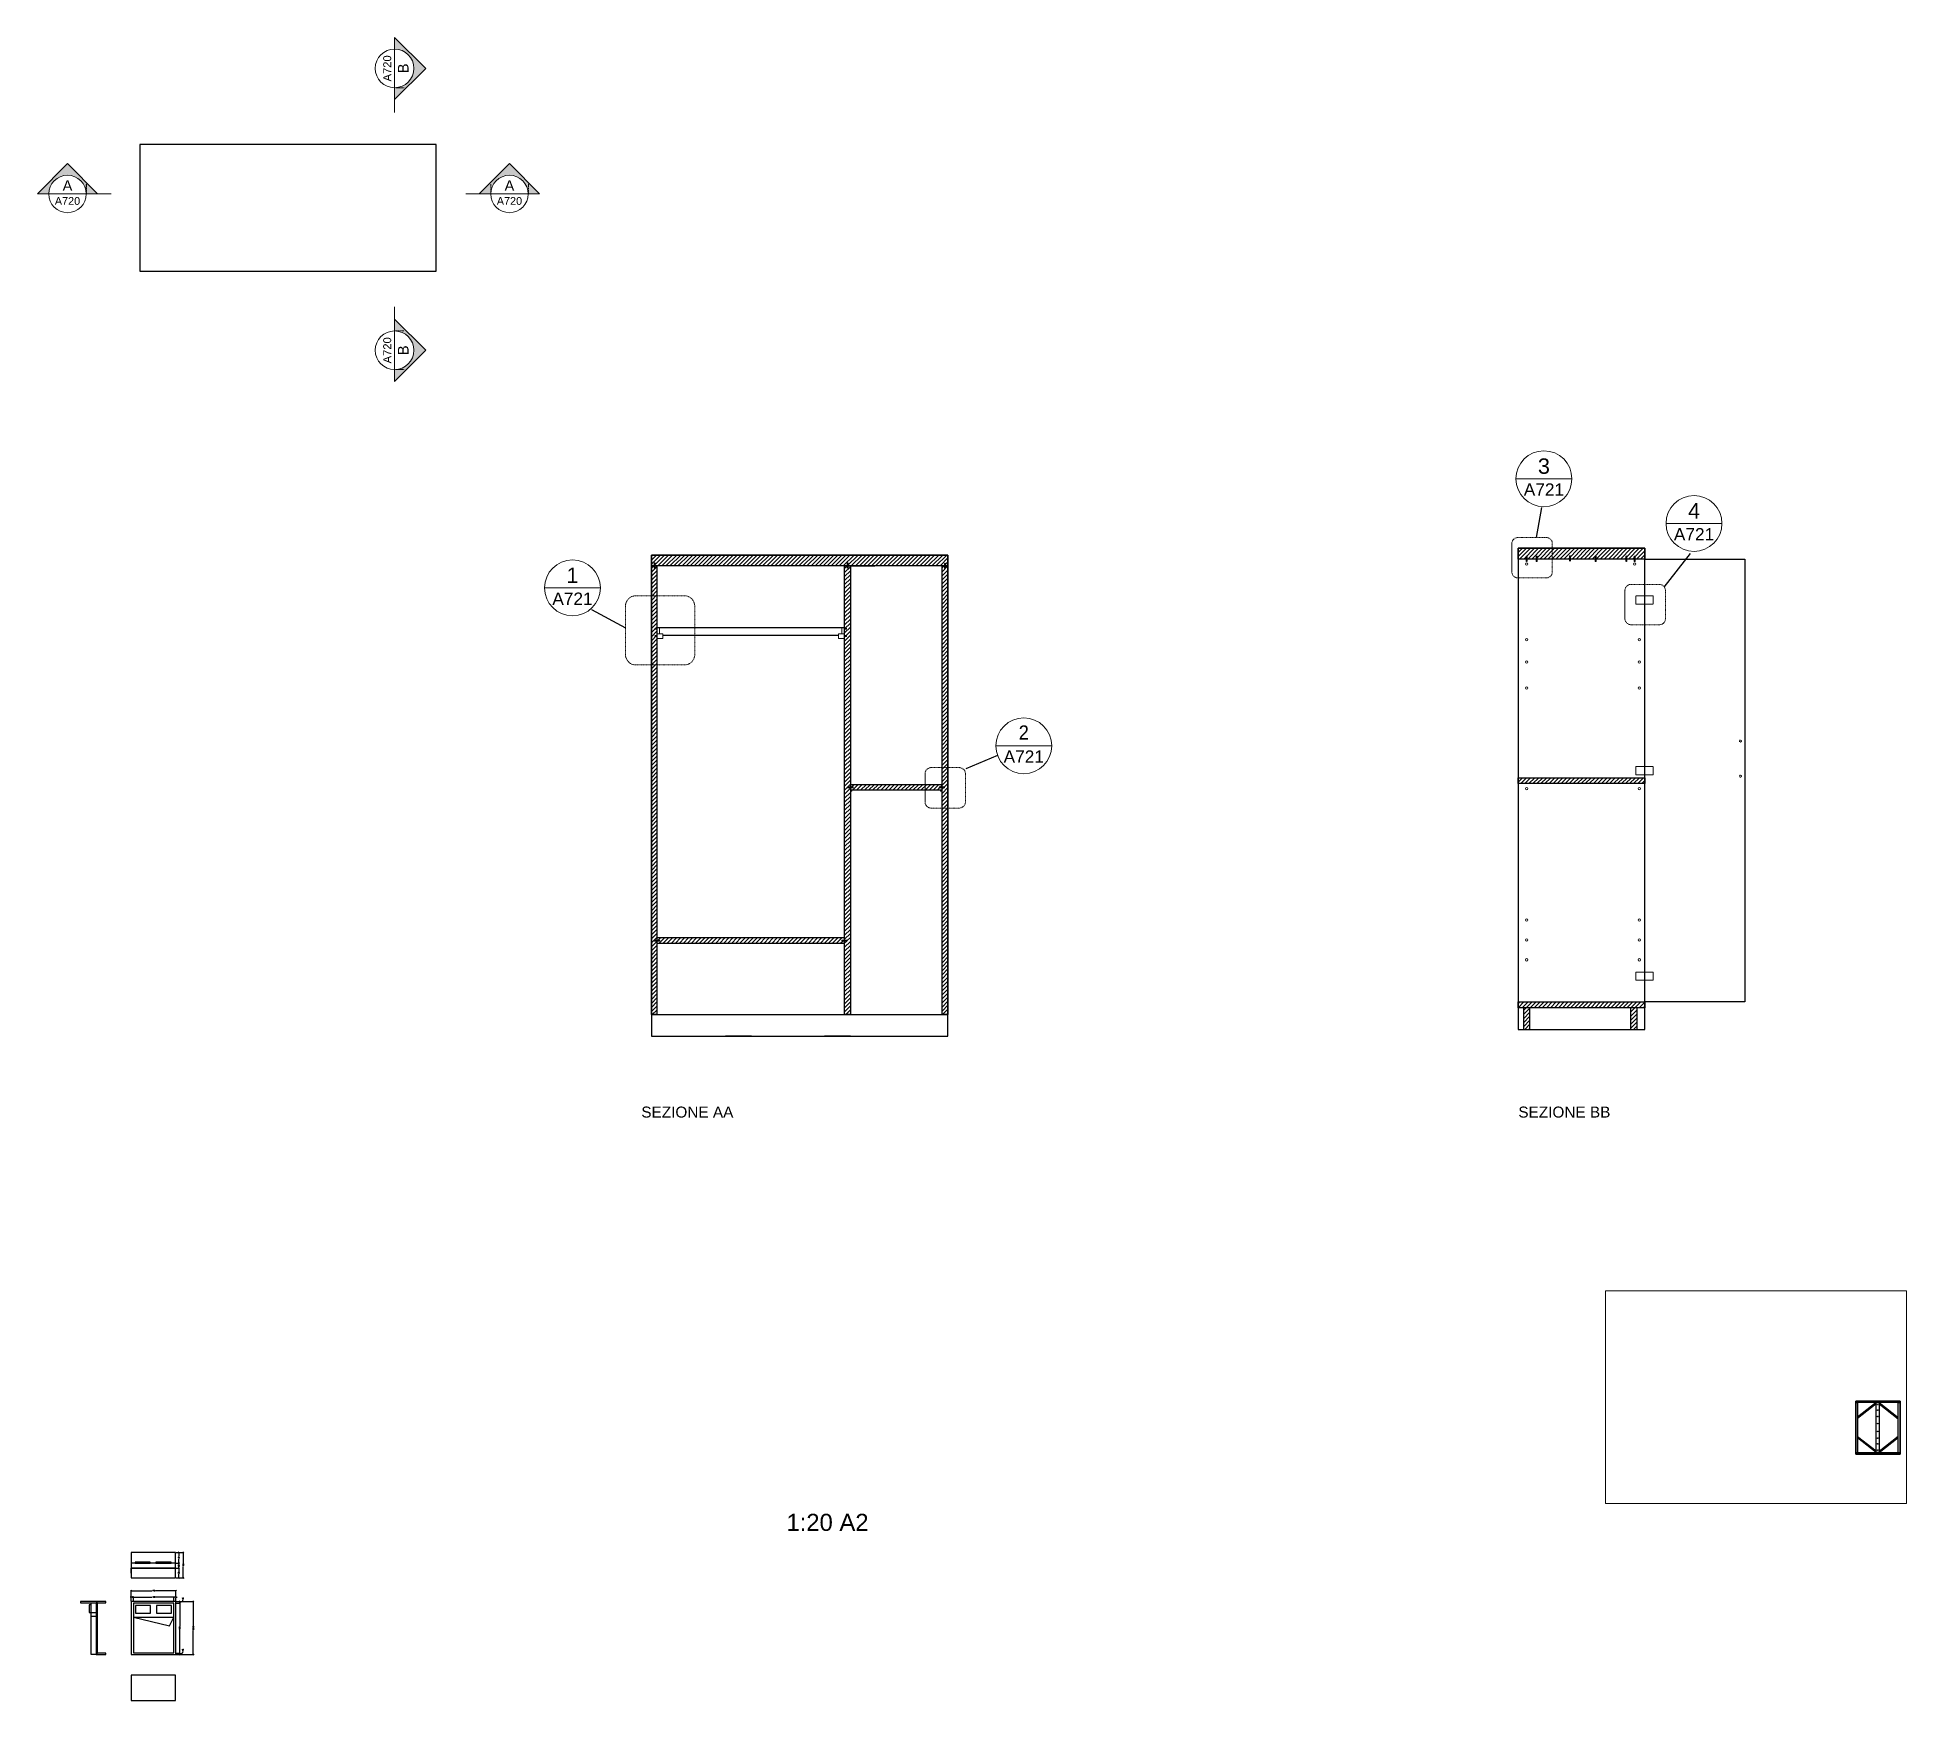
# Model space of a CAD drawing. Header units: millimetres. Extents: x -3423 to 18014, y 42 to 23746.
# Drawn here: x -14 to 7364, y 42 to 6609 of the extents above; entities that cross this region are included whole.
import ezdxf
from ezdxf.enums import TextEntityAlignment as Align

# ---------------------------------------------------------------- set-up
doc = ezdxf.new("R2010")
doc.units = ezdxf.units.MM
doc.header["$MEASUREMENT"] = 0
doc.linetypes.add('DASHDOT', pattern=[1, 0.5, -0.25, 0, -0.25])
doc.linetypes.add('HIDDEN', pattern=[0.375, 0.25, -0.125])
for name, color, linetype, lineweight in [('A-ANNO-SYMB', 3, 'Continuous', 18), ('Arredi', 1, 'Continuous', 25), ('Dettagli', 210, 'Continuous', 5), ('qqqq', 5, 'Continuous', 30), ('quote', 2, 'Continuous', 9), ('Simbologia', 8, 'DASHDOT', 18), ('Tratteggi', 2, 'HIDDEN', 15), ('tratto punto', 4, 'DASHDOT', 9), ('Viti', 2, 'Continuous', 15)]:
    doc.layers.add(name, color=color, linetype=linetype, lineweight=lineweight)
doc.layers.add('Testo', color=1, linetype='Continuous')
doc.styles.add('ARIAL', font='Arial.ttf')
doc.styles.add('E-ROMANS', font='romans.shx', dxfattribs={"width": 0.8})
doc.styles.get("Standard").update_dxf_attribs({"font": 'Arial.ttf'})
doc.dimstyles.new('E-0050_TICK_18', dxfattribs={"dimscale": 0.001, "dimtxt": 90, "dimasz": 90, "dimexe": 45, "dimexo": 30, "dimgap": 45, "dimtad": 0, "dimzin": 0, "dimdsep": 46, "dimtxsty": 'E-ROMANS', "dimblk": 'OBLIQUE', "dimcen": 45, "dimclrd": 256, "dimclre": 256, "dimclrt": 256, "dimadec": 0, "dimazin": 0, "dimtfac": 1, "dimtmove": 1, "dimatfit": 3, "dimldrblk": 'OPEN90', "dimfxl": 1, "dimtfill": 1, "dimtolj": 1, "dimtzin": 0, "dimarcsym": 0})
pattern_1 = [(45, (-4500.043, -4210.429), (-7.954951, 7.954951), [])]
pattern_2 = [(45, (-3182.707, -4183.7), (-7.954951, 7.954951), [])]

# ---------------------------------------------------------------- blocks, each defined once
blk = doc.blocks.new('_Oblique')
at = {"color": 0, "linetype": 'ByBlock', "lineweight": -2}
blk.add_line((-0.5, -0.5), (0.5, 0.5), dxfattribs=at)
blk = doc.blocks.new('*D11')
at = {"layer": 'quote', "lineweight": -2, "transparency": 16777216}
for p, q in [((534.8, 433.3), (550.6, 433.3)), ((534.8, 427.4), (550.6, 427.4)), ((548.3, 430.4), (560.7, 434.1)), ((548.3, 433.3), (548.3, 427.4)), ((560.7, 434.1), (560.7, 438.6))]:
    blk.add_line(p, q, dxfattribs=at)
at = {"layer": 'quote', "transparency": 16777216, "insert": (560.7, 444.6), "char_height": 4.5, "attachment_point": 5, "rotation": 90, "style": 'E-ROMANS', "bg_fill": 3, "box_fill_scale": 1.25, "bg_fill_color": 256, "bg_fill_true_color": 13158600, "bg_fill_transparency": 0}
blk.add_mtext('\\A1;4.5', dxfattribs=at)
at = {"layer": 'Defpoints', "color": 0, "transparency": 16777216}
for p in [(533.3, 433.3), (533.3, 427.4), (548.3, 427.4)]:
    blk.add_point(p, dxfattribs=at)
at = {"layer": 'quote', "lineweight": -2, "transparency": 16777216, "xscale": 4.5, "yscale": 4.5, "zscale": 4.5}
for p, rotation in [((548.3, 433.3), 90), ((548.3, 427.4), 270)]:
    blk.add_blockref('_Oblique', p, dxfattribs=dict(at, rotation=rotation))
blk = doc.blocks.new('_Open90')
at = {"color": 0, "linetype": 'ByBlock', "lineweight": -2}
for p, q in [((0, 0), (-1, 0)), ((-0.5, 0.5), (0, 0)), ((0, 0), (-0.5, -0.5))]:
    blk.add_line(p, q, dxfattribs=at)
blk = doc.blocks.new('*D12')
at = {"layer": 'Defpoints', "color": 0, "transparency": 16777216}
for p in [(533.3, 427.4), (533.3, 229.9), (548.3, 229.9)]:
    blk.add_point(p, dxfattribs=at)
at = {"layer": 'quote', "lineweight": -2, "transparency": 16777216}
for p, q in [((534.8, 427.4), (550.6, 427.4)), ((548.3, 427.4), (548.3, 335.5)), ((548.3, 229.9), (548.3, 321.8)), ((534.8, 229.9), (550.6, 229.9))]:
    blk.add_line(p, q, dxfattribs=at)
at = {"layer": 'quote', "lineweight": -2, "transparency": 16777216, "xscale": 4.5, "yscale": 4.5, "zscale": 4.5}
for p, rotation in [((548.3, 427.4), 90), ((548.3, 229.9), 270)]:
    blk.add_blockref('_Oblique', p, dxfattribs=dict(at, rotation=rotation))
at = {"layer": 'quote', "transparency": 16777216, "insert": (548.3, 328.7), "char_height": 4.5, "attachment_point": 5, "rotation": 90, "style": 'E-ROMANS', "bg_fill": 3, "box_fill_scale": 1.25, "bg_fill_color": 256, "bg_fill_true_color": 13158600, "bg_fill_transparency": 0}
blk.add_mtext('\\A1;200', dxfattribs=at)
blk = doc.blocks.new('*D13')
at = {"layer": 'quote', "lineweight": -2, "transparency": 16777216}
for p, q in [((534.8, 229.9), (550.6, 229.9)), ((534.8, 224.3), (550.6, 224.3)), ((548.3, 227.1), (560.7, 230.8)), ((548.3, 229.9), (548.3, 224.3)), ((560.7, 230.8), (560.7, 235.3))]:
    blk.add_line(p, q, dxfattribs=at)
at = {"layer": 'quote', "transparency": 16777216, "insert": (560.7, 241.4), "char_height": 4.5, "attachment_point": 5, "rotation": 90, "style": 'E-ROMANS', "bg_fill": 3, "box_fill_scale": 1.25, "bg_fill_color": 256, "bg_fill_true_color": 13158600, "bg_fill_transparency": 0}
blk.add_mtext('\\A1;4.5', dxfattribs=at)
at = {"layer": 'Defpoints', "color": 0, "transparency": 16777216}
for p in [(533.3, 229.9), (533.3, 224.3), (548.3, 224.3)]:
    blk.add_point(p, dxfattribs=at)
at = {"layer": 'quote', "lineweight": -2, "transparency": 16777216, "xscale": 4.5, "yscale": 4.5, "zscale": 4.5}
for p, rotation in [((548.3, 229.9), 90), ((548.3, 224.3), 270)]:
    blk.add_blockref('_Oblique', p, dxfattribs=dict(at, rotation=rotation))
blk = doc.blocks.new('*D14')
at = {"layer": 'Defpoints', "color": 0, "transparency": 16777216}
for p in [(533.3, 433.3), (533.3, 224.3), (601.9, 224.3)]:
    blk.add_point(p, dxfattribs=at)
at = {"layer": 'quote', "lineweight": -2, "transparency": 16777216}
for p, q in [((534.8, 433.3), (604.2, 433.3)), ((601.9, 433.3), (601.9, 338.3)), ((601.9, 224.3), (601.9, 319.4)), ((534.8, 224.3), (604.2, 224.3))]:
    blk.add_line(p, q, dxfattribs=at)
at = {"layer": 'quote', "lineweight": -2, "transparency": 16777216, "xscale": 4.5, "yscale": 4.5, "zscale": 4.5}
for p, rotation in [((601.9, 433.3), 90), ((601.9, 224.3), 270)]:
    blk.add_blockref('_Oblique', p, dxfattribs=dict(at, rotation=rotation))
at = {"layer": 'quote', "transparency": 16777216, "insert": (601.9, 328.8), "char_height": 4.5, "attachment_point": 5, "rotation": 90, "style": 'E-ROMANS', "bg_fill": 3, "box_fill_scale": 1.25, "bg_fill_color": 256, "bg_fill_true_color": 13158600, "bg_fill_transparency": 0}
blk.add_mtext('\\A1;209.0', dxfattribs=at)
blk = doc.blocks.new('*D15')
at = {"layer": 'Defpoints', "color": 0, "transparency": 16777216}
for p in [(533.3, 476.1), (357.3, 433.3), (533.3, 433.3)]:
    blk.add_point(p, dxfattribs=at)
at = {"layer": 'quote', "lineweight": -2, "transparency": 16777216}
for p, q in [((357.3, 434.8), (357.3, 478.3)), ((357.3, 476.1), (438.7, 476.1)), ((533.3, 476.1), (451.9, 476.1)), ((533.3, 434.8), (533.3, 478.3))]:
    blk.add_line(p, q, dxfattribs=at)
at = {"layer": 'quote', "lineweight": -2, "transparency": 16777216, "xscale": 4.5, "yscale": 4.5, "zscale": 4.5, "rotation": 180}
blk.add_blockref('_Oblique', (357.3, 476.1), dxfattribs=at)
at = {"layer": 'quote', "lineweight": -2, "transparency": 16777216, "xscale": 4.5, "yscale": 4.5, "zscale": 4.5}
blk.add_blockref('_Oblique', (533.3, 476.1), dxfattribs=at)
at = {"layer": 'quote', "transparency": 16777216, "insert": (445.3, 476.1), "char_height": 4.5, "attachment_point": 5, "style": 'E-ROMANS', "bg_fill": 3, "box_fill_scale": 1.25, "bg_fill_color": 256, "bg_fill_true_color": 13158600, "bg_fill_transparency": 0}
blk.add_mtext('\\A1;176', dxfattribs=at)
blk = doc.blocks.new('*D16')
at = {"layer": 'quote', "lineweight": -2, "transparency": 16777216}
for p, q in [((357.3, 451), (352.8, 451)), ((357.3, 434.8), (357.3, 453.2)), ((357.3, 451), (357.9, 451)), ((365.4, 451), (364.8, 451)), ((365.4, 434.8), (365.4, 453.2)), ((365.4, 451), (369.9, 451))]:
    blk.add_line(p, q, dxfattribs=at)
at = {"layer": 'quote', "lineweight": -2, "transparency": 16777216, "xscale": 4.5, "yscale": 4.5, "zscale": 4.5}
blk.add_blockref('_Oblique', (357.3, 451), dxfattribs=at)
at = {"layer": 'quote', "lineweight": -2, "transparency": 16777216, "xscale": 4.5, "yscale": 4.5, "zscale": 4.5, "rotation": 180}
blk.add_blockref('_Oblique', (365.4, 451), dxfattribs=at)
at = {"layer": 'quote', "transparency": 16777216, "insert": (361.4, 451), "char_height": 4.5, "attachment_point": 5, "style": 'E-ROMANS', "bg_fill": 3, "box_fill_scale": 1.25, "bg_fill_color": 256, "bg_fill_true_color": 13158600, "bg_fill_transparency": 0}
blk.add_mtext('\\A1;8', dxfattribs=at)
at = {"layer": 'Defpoints', "color": 0, "transparency": 16777216}
for p in [(365.4, 451), (357.3, 433.3), (365.4, 433.3)]:
    blk.add_point(p, dxfattribs=at)
blk = doc.blocks.new('*D17')
at = {"layer": 'Defpoints', "color": 0, "transparency": 16777216}
for p in [(525.4, 451), (365.4, 433.3), (525.4, 433.3)]:
    blk.add_point(p, dxfattribs=at)
at = {"layer": 'quote', "lineweight": -2, "transparency": 16777216}
for p, q in [((365.4, 434.8), (365.4, 453.2)), ((365.4, 451), (438.8, 451)), ((525.4, 451), (452.1, 451)), ((525.4, 434.8), (525.4, 453.2))]:
    blk.add_line(p, q, dxfattribs=at)
at = {"layer": 'quote', "lineweight": -2, "transparency": 16777216, "xscale": 4.5, "yscale": 4.5, "zscale": 4.5, "rotation": 180}
blk.add_blockref('_Oblique', (365.4, 451), dxfattribs=at)
at = {"layer": 'quote', "lineweight": -2, "transparency": 16777216, "xscale": 4.5, "yscale": 4.5, "zscale": 4.5}
blk.add_blockref('_Oblique', (525.4, 451), dxfattribs=at)
at = {"layer": 'quote', "transparency": 16777216, "insert": (445.4, 451), "char_height": 4.5, "attachment_point": 5, "style": 'E-ROMANS', "bg_fill": 3, "box_fill_scale": 1.25, "bg_fill_color": 256, "bg_fill_true_color": 13158600, "bg_fill_transparency": 0}
blk.add_mtext('\\A1;160', dxfattribs=at)
blk = doc.blocks.new('*D18')
at = {"layer": 'quote', "lineweight": -2, "transparency": 16777216}
for p, q in [((525.4, 451), (520.9, 451)), ((525.4, 434.8), (525.4, 453.2)), ((525.4, 451), (525.9, 451)), ((533.3, 451), (532.8, 451)), ((533.3, 434.8), (533.3, 453.2)), ((533.3, 451), (537.8, 451))]:
    blk.add_line(p, q, dxfattribs=at)
at = {"layer": 'quote', "lineweight": -2, "transparency": 16777216, "xscale": 4.5, "yscale": 4.5, "zscale": 4.5}
blk.add_blockref('_Oblique', (525.4, 451), dxfattribs=at)
at = {"layer": 'quote', "lineweight": -2, "transparency": 16777216, "xscale": 4.5, "yscale": 4.5, "zscale": 4.5, "rotation": 180}
blk.add_blockref('_Oblique', (533.3, 451), dxfattribs=at)
at = {"layer": 'quote', "transparency": 16777216, "insert": (529.4, 451), "char_height": 4.5, "attachment_point": 5, "style": 'E-ROMANS', "bg_fill": 3, "box_fill_scale": 1.25, "bg_fill_color": 256, "bg_fill_true_color": 13158600, "bg_fill_transparency": 0}
blk.add_mtext('\\A1;8', dxfattribs=at)
at = {"layer": 'Defpoints', "color": 0, "transparency": 16777216}
for p in [(533.3, 451), (525.4, 433.3), (533.3, 433.3)]:
    blk.add_point(p, dxfattribs=at)
blk = doc.blocks.new('*D19')
at = {"layer": 'Defpoints', "color": 0, "transparency": 16777216}
for p in [(532.2, 627.2), (532.2, 527.2), (562.3, 527.2)]:
    blk.add_point(p, dxfattribs=at)
at = {"layer": 'quote', "lineweight": -2, "transparency": 16777216}
for p, q in [((533.7, 627.2), (564.5, 627.2)), ((562.3, 627.2), (562.3, 583.8)), ((533.7, 527.2), (564.5, 527.2)), ((562.3, 527.2), (562.3, 570.6))]:
    blk.add_line(p, q, dxfattribs=at)
at = {"layer": 'quote', "lineweight": -2, "transparency": 16777216, "xscale": 4.5, "yscale": 4.5, "zscale": 4.5}
for p, rotation in [((562.3, 627.2), 90), ((562.3, 527.2), 270)]:
    blk.add_blockref('_Oblique', p, dxfattribs=dict(at, rotation=rotation))
at = {"layer": 'quote', "transparency": 16777216, "insert": (562.3, 577.2), "char_height": 4.5, "attachment_point": 5, "rotation": 90, "style": 'E-ROMANS', "bg_fill": 3, "box_fill_scale": 1.25, "bg_fill_color": 256, "bg_fill_true_color": 13158600, "bg_fill_transparency": 0}
blk.add_mtext('\\A1;100', dxfattribs=at)
blk = doc.blocks.new('*D20')
at = {"layer": 'quote', "lineweight": -2, "transparency": 16777216}
for p, q in [((533.7, 627.2), (546.9, 627.2)), ((544.7, 627.2), (544.7, 611.4)), ((544.7, 585.3), (544.7, 601.1)), ((533.7, 585.3), (546.9, 585.3))]:
    blk.add_line(p, q, dxfattribs=at)
at = {"layer": 'quote', "lineweight": -2, "transparency": 16777216, "xscale": 4.5, "yscale": 4.5, "zscale": 4.5}
for p, rotation in [((544.7, 627.2), 90), ((544.7, 585.3), 270)]:
    blk.add_blockref('_Oblique', p, dxfattribs=dict(at, rotation=rotation))
at = {"layer": 'quote', "transparency": 16777216, "insert": (544.7, 606.2), "char_height": 4.5, "attachment_point": 5, "rotation": 90, "style": 'E-ROMANS', "bg_fill": 3, "box_fill_scale": 1.25, "bg_fill_color": 256, "bg_fill_true_color": 13158600, "bg_fill_transparency": 0}
blk.add_mtext('\\A1;42', dxfattribs=at)
at = {"layer": 'Defpoints', "color": 0, "transparency": 16777216}
for p in [(532.2, 627.2), (532.2, 585.3), (544.7, 585.3)]:
    blk.add_point(p, dxfattribs=at)
blk = doc.blocks.new('*D21')
at = {"layer": 'quote', "lineweight": -2, "transparency": 16777216}
for p, q in [((533.7, 585.3), (546.9, 585.3)), ((533.7, 565.2), (546.9, 565.2)), ((544.7, 585.3), (544.7, 580.4)), ((544.7, 565.2), (544.7, 570.1))]:
    blk.add_line(p, q, dxfattribs=at)
at = {"layer": 'quote', "lineweight": -2, "transparency": 16777216, "xscale": 4.5, "yscale": 4.5, "zscale": 4.5}
for p, rotation in [((544.7, 585.3), 90), ((544.7, 565.2), 270)]:
    blk.add_blockref('_Oblique', p, dxfattribs=dict(at, rotation=rotation))
at = {"layer": 'quote', "transparency": 16777216, "insert": (544.7, 575.2), "char_height": 4.5, "attachment_point": 5, "rotation": 90, "style": 'E-ROMANS', "bg_fill": 3, "box_fill_scale": 1.25, "bg_fill_color": 256, "bg_fill_true_color": 13158600, "bg_fill_transparency": 0}
blk.add_mtext('\\A1;20', dxfattribs=at)
at = {"layer": 'Defpoints', "color": 0, "transparency": 16777216}
for p in [(532.2, 585.3), (532.2, 565.2), (544.7, 565.2)]:
    blk.add_point(p, dxfattribs=at)
blk = doc.blocks.new('*D22')
at = {"layer": 'quote', "lineweight": -2, "transparency": 16777216}
for p, q in [((533.7, 565.2), (546.9, 565.2)), ((533.7, 527.2), (546.9, 527.2)), ((544.7, 565.2), (544.7, 551.4)), ((544.7, 527.2), (544.7, 541))]:
    blk.add_line(p, q, dxfattribs=at)
at = {"layer": 'quote', "lineweight": -2, "transparency": 16777216, "xscale": 4.5, "yscale": 4.5, "zscale": 4.5}
for p, rotation in [((544.7, 565.2), 90), ((544.7, 527.2), 270)]:
    blk.add_blockref('_Oblique', p, dxfattribs=dict(at, rotation=rotation))
at = {"layer": 'quote', "transparency": 16777216, "insert": (544.7, 546.2), "char_height": 4.5, "attachment_point": 5, "rotation": 90, "style": 'E-ROMANS', "bg_fill": 3, "box_fill_scale": 1.25, "bg_fill_color": 256, "bg_fill_true_color": 13158600, "bg_fill_transparency": 0}
blk.add_mtext('\\A1;38', dxfattribs=at)
at = {"layer": 'Defpoints', "color": 0, "transparency": 16777216}
for p in [(532.2, 565.2), (532.2, 527.2), (544.7, 527.2)]:
    blk.add_point(p, dxfattribs=at)
blk = doc.blocks.new('101345')
for p, q in [((40.1, 264.9), (40.1, 264.6)), ((40.2, 265), (40.3, 265.1)), ((40.3, 265.1), (41.6, 265.1)), ((40.3, 264.5), (40.3, 265.1)), ((40.4, 264.9), (41.6, 264.9)), ((40.4, 264.8), (41.6, 264.8)), ((40.4, 264.7), (41.6, 264.7)), ((40.4, 264.6), (41.6, 264.6)), ((43, 265.1), (41.6, 265.1)), ((42.9, 264.9), (41.6, 264.9)), ((42.9, 264.8), (41.6, 264.8)), ((42.9, 264.7), (41.6, 264.7)), ((42.9, 264.6), (41.6, 264.6)), ((43, 264.5), (43, 265.1)), ((43.1, 265), (43, 265.1)), ((43.1, 264.9), (43.1, 264.6)), ((40.2, 264.5), (40.3, 264.5)), ((40.3, 264.5), (41.6, 264.5)), ((43, 264.5), (41.6, 264.5)), ((43.1, 264.5), (43, 264.5))]:
    blk.add_line(p, q)
for centre, radius, start, end in [((40.2, 264.9), 0.1, 123.5668, 180), ((40.2, 264.6), 0.1, 180, 236.2912), ((40.3, 265), 0.05, 90, 123.5668), ((43, 265), 0.05, 56.4332, 90), ((43, 264.9), 0.1, 0, 56.4332), ((43, 264.6), 0.1, 303.7088, 0), ((40.3, 264.5), 0.05, 236.2912, 270), ((43, 264.5), 0.05, 270, 303.7088)]:
    blk.add_arc(centre, radius, start, end)
blk = doc.blocks.new('DETAGLI')
at = {"layer": 'A-ANNO-SYMB', "linetype": 'Continuous'}
blk.add_line((486.66, 356.17), (504.76, 356.17), dxfattribs=at)
blk.add_circle((495.71, 356.17), 9.05, dxfattribs=at)
for tag, p in [('TAVOLA', (495.71, 362.76)), ('SEZIONE', (495.71, 354.67))]:
    blk.add_attdef(tag, text='', height=5, dxfattribs=at).set_placement(p, align=Align.TOP_CENTER)
blk = doc.blocks.new('SYMBOL')
at = {"layer": 'A-ANNO-SYMB', "linetype": 'Continuous', "lineweight": 20}
h = blk.add_hatch(color=256, dxfattribs=at)
h.dxf.hatch_style = 1
h.paths.add_polyline_path([(11.206, 4.948), (11.316, 4.948, -1), (11.678, 4.948), (11.788, 4.948), (11.497, 5.241)])
at = {"linetype": 'Continuous', "lineweight": 20}
blk.add_line((11.316, 4.948), (11.678, 4.948), dxfattribs=at)
at = {"layer": 'A-ANNO-SYMB', "linetype": 'Continuous', "lineweight": 20}
for p, q in [((11.206, 4.948), (11.497, 5.241)), ((11.788, 4.948), (11.497, 5.241)), ((11.316, 4.948), (11.206, 4.948)), ((11.678, 4.948), (11.788, 4.948))]:
    blk.add_line(p, q, dxfattribs=at)
blk.add_circle((11.497, 4.948), 0.181, dxfattribs=at)
for tag, p in [('TAVOLA', (11.497, 5.08)), ('SEZIONE', (11.497, 4.918))]:
    blk.add_attdef(tag, text='', height=0.1, dxfattribs=at).set_placement(p, align=Align.TOP_CENTER)

msp = doc.modelspace()

# ---------------------------------------------------------------- hatches: boundary and pattern name
at = {"layer": 'Dettagli'}
h = msp.add_hatch(dxfattribs=at)
h.set_pattern_fill('ANSI31', color=256, scale=90)
h.set_pattern_definition(pattern_2)
h.paths.add_polyline_path([(6330.813, 4592.067), (5830.813, 4592.067), (5830.813, 4549.587), (6330.813, 4549.587)])
h.paths.add_polyline_path([(6330.813, 3686.143), (5830.813, 3686.143), (5830.813, 3663.129), (6330.813, 3663.129)])
h = msp.add_hatch(dxfattribs=at)
h.set_pattern_fill('ANSI31', color=256, scale=90)
h.set_pattern_definition(pattern_1)
h.paths.add_polyline_path([(3580.051, 4565.338), (2410.051, 4565.338), (2410.051, 4522.858), (2431.47, 4522.858), (3580.051, 4522.858)])
h.paths.add_polyline_path([(2431.47, 4522.858), (2410.051, 4522.858), (2410.051, 2750.9), (2431.47, 2750.9), (2431.47, 3040.611), (2422.466, 3040.611), (2422.466, 3044.35), (2431.47, 3044.35)])
h = msp.add_hatch(dxfattribs=at)
h.set_pattern_fill('ANSI31', color=256, scale=90)
h.set_pattern_definition(pattern_1)
h.paths.add_polyline_path([(3195.406, 3645.769), (3184.593, 3645.769), (3184.593, 3649.508), (3195.406, 3649.508), (3195.406, 4522.858), (3172.392, 4522.858), (3172.392, 3045.001), (3183.118, 3045.001), (3183.118, 3041.262), (3172.392, 3041.262), (3172.392, 2750.9), (3195.406, 2750.9)])
h.paths.add_polyline_path([(3546.223, 3649.508), (3557.037, 3649.508), (3557.037, 3659.414), (3195.406, 3659.414), (3195.406, 3649.508), (3205.823, 3649.508), (3205.823, 3645.769), (3195.406, 3645.769), (3195.406, 3636.4), (3557.037, 3636.4), (3557.037, 3645.769), (3546.223, 3645.769)])
h.paths.add_polyline_path([(3580.051, 4522.858), (3557.037, 4522.858), (3557.037, 3649.508), (3567.454, 3649.508), (3567.454, 3645.769), (3557.037, 3645.769), (3557.037, 2750.9), (3580.051, 2750.9)])
h = msp.add_hatch(dxfattribs=at)
h.set_pattern_fill('ANSI31', color=256, scale=90)
h.set_pattern_definition(pattern_1)
h.paths.add_polyline_path([(3161.887, 3045.001), (3172.392, 3045.001), (3172.392, 3054.543), (2431.47, 3054.543), (2431.47, 3044.35), (2443.696, 3044.35), (2443.696, 3040.611), (2431.47, 3040.611), (2431.47, 3031.528), (3172.392, 3031.528), (3172.392, 3041.262), (3161.887, 3041.262)])
h = msp.add_hatch(dxfattribs=at)
h.set_pattern_fill('ANSI31', color=256, scale=90)
h.set_pattern_definition(pattern_2)
h.paths.add_polyline_path([(6330.813, 2800.643), (5830.813, 2800.643), (5830.813, 2777.629), (6330.813, 2777.629)])
h.paths.add_polyline_path([(5876.036, 2777.629), (5853.021, 2777.629), (5853.021, 2692.067), (5876.036, 2692.067)])
h.paths.add_polyline_path([(6298.878, 2777.629), (6275.864, 2777.629), (6275.864, 2692.067), (6298.878, 2692.067)])

# ---------------------------------------------------------------- linework, layer by layer
at = {"layer": 'Arredi'}
for p, q in [((3195.406, 4522.858), (3292.406, 4522.858)), ((2410.051, 2750.9), (3580.051, 2750.9)), ((2800.051, 2665.338), (2703.051, 2665.338)), ((3190.051, 2665.338), (3093.051, 2665.338)), ((7244.135, 1218.885), (7170.899, 1161.269)), ((7244.135, 1214.267), (7170.899, 1156.651)), ((7256.195, 1214.373), (7331.53, 1154.987)), ((7256.333, 1218.885), (7331.53, 1159.727)), ((7244.135, 1026.608), (7170.899, 1084.224)), ((7244.376, 1021.799), (7170.899, 1079.605)), ((7256.088, 1021.797), (7331.53, 1081.148)), ((7256.195, 1026.501), (7331.53, 1085.888)), ((365.446, 372.118), (525.446, 372.118)), ((365.446, 372.118), (507.358, 338.029)), ((507.358, 338.029), (525.446, 372.118))]:
    msp.add_line(p, q, dxfattribs=at)
for points in [[(390.222, 5685.776), (1560.222, 5685.776), (1560.222, 6185.776), (390.222, 6185.776)], [(5830.813, 4592.067), (5830.813, 2692.067), (6330.813, 2692.067), (6330.813, 4592.067)], [(5830.813, 4592.067), (6330.813, 4592.067), (6330.813, 4549.587), (5830.813, 4549.587)], [(2410.051, 2665.338), (3580.051, 2665.338), (3580.051, 4565.338), (2410.051, 4565.338)], [(2410.051, 4565.338), (3580.051, 4565.338), (3580.051, 4522.858), (2410.051, 4522.858)], [(2410.051, 4522.858), (2431.47, 4522.858), (2431.47, 2750.9), (2410.051, 2750.9)], [(3195.406, 2750.9), (3172.392, 2750.9), (3172.392, 4522.858), (3195.406, 4522.858)], [(3580.051, 2750.9), (3557.037, 2750.9), (3557.037, 4522.858), (3580.051, 4522.858)], [(6330.813, 4548.569), (6726.168, 4548.569), (6726.168, 2800.643), (6330.813, 2800.643)], [(5830.813, 3686.143), (6330.813, 3686.143), (6330.813, 3663.129), (5830.813, 3663.129)], [(5830.813, 2800.643), (6330.813, 2800.643), (6330.813, 2777.629), (5830.813, 2777.629)], [(7163.214, 1224.883), (7163.214, 1015.883), (7339.214, 1015.883), (7339.214, 1224.883)], [(7163.214, 1224.883), (7339.214, 1224.883), (7339.214, 1218.885), (7163.214, 1218.885)], [(7244.135, 1218.885), (7256.195, 1218.885), (7256.195, 1021.881), (7244.135, 1021.881)], [(7163.214, 1021.881), (7339.214, 1021.881), (7339.214, 1015.883), (7163.214, 1015.883)], [(356.222, 627.199), (356.222, 527.199), (532.222, 527.199), (532.222, 627.199)], [(356.222, 565.199), (532.168, 565.199), (532.168, 585.289), (356.222, 585.289)], [(356.222, 527.199), (532.222, 527.199), (532.222, 565.199), (356.222, 565.199)], [(356.222, 565.199), (356.222, 565.199), (356.222, 545.199), (356.222, 545.199)], [(372.173, 585.289), (432.173, 585.289), (432.173, 589.334), (372.173, 589.334)], [(454.627, 585.289), (514.627, 585.289), (514.627, 589.334), (454.627, 589.334)], [(256.633, 433.346), (156.633, 433.346), (156.633, 428.67), (256.633, 428.67)], [(198.755, 419.917), (190.831, 419.917), (190.831, 389.917), (198.755, 389.917)], [(218.755, 224.382), (198.755, 224.382), (198.755, 428.67), (218.755, 428.67)], [(198.755, 389.917), (218.755, 389.917), (218.755, 374.653), (198.755, 374.653)], [(223.431, 229.021), (223.431, 428.67), (218.755, 428.67), (218.755, 229.021)], [(357.29, 433.346), (357.29, 224.346), (533.29, 224.346), (533.29, 433.346)], [(365.446, 427.393), (365.446, 230.732), (525.446, 230.732), (525.446, 427.393)], [(373.556, 387.381), (433.556, 387.381), (433.556, 417.381), (373.556, 417.381)], [(456.01, 387.381), (516.01, 387.381), (516.01, 417.381), (456.01, 417.381)], [(256.633, 229.021), (218.755, 229.021), (218.755, 224.346), (256.633, 224.346)], [(356.222, 142.198), (356.222, 42.198), (532.222, 42.198), (532.222, 142.198)]]:
    msp.add_lwpolyline(points, close=True, dxfattribs=at)
for points in [[(3172.392, 4248.926), (3172.392, 4277.927), (2431.47, 4277.927), (2431.47, 4248.926), (2431.482, 4248.926)], [(2455.323, 4248.926), (3148.601, 4248.926)], [(3195.406, 3659.414), (3557.037, 3659.414)], [(3557.037, 3636.4), (3195.406, 3636.4)], [(2431.47, 3054.543), (3172.392, 3054.543)], [(3172.392, 3031.528), (2431.47, 3031.528)], [(5853.021, 2692.067), (5853.021, 2777.629)], [(5876.036, 2777.629), (5876.036, 2692.067)], [(6275.864, 2692.067), (6275.864, 2777.629)], [(6298.878, 2777.629), (6298.878, 2692.067)], [(2805.406, 2665.338), (2800.051, 2665.338)], [(3195.406, 2665.338), (3190.051, 2665.338)], [(7170.899, 1015.883), (7163.214, 1015.883), (7163.214, 1218.885), (7170.899, 1218.885), (7170.899, 1021.881)], [(7331.53, 1021.881), (7331.53, 1218.885), (7339.214, 1218.885), (7339.214, 1015.883), (7331.53, 1015.883)]]:
    msp.add_lwpolyline(points, dxfattribs=at)
for centre in [(7250.164, 1210.724), (7250.164, 1189.144), (7250.164, 1164.13), (7250.164, 1135.908), (7250.164, 1105.318), (7250.164, 1078.258), (7250.164, 1055.903), (7250.164, 1031.196)]:
    msp.add_circle(centre, 1.226, dxfattribs=at)
at = {"layer": 'Dettagli'}
for centre in [(5865.032, 4529.649), (6290.994, 4529.7), (5865.032, 4231.066), (6308.983, 4231.066), (5865.032, 4142.882), (6308.983, 4142.882), (5865.032, 4040), (6308.983, 4040), (5865.032, 3643.172), (6308.983, 3643.172), (5865.032, 3123.866), (6308.983, 3123.866), (5865.032, 3045.481), (6308.983, 3045.481), (5865.032, 2967.095), (6308.983, 2967.095)]:
    msp.add_circle(centre, 4.806, dxfattribs=at)
at = {"layer": 'qqqq'}
for p, q in [((5923.813, 4752.279), (5902.103, 4634.215)), ((6509.332, 4571.16), (6406.123, 4438.764)), ((2174.123, 4349.675), (2307.279, 4277.266)), ((3776.674, 3773.961), (3650.445, 3721.254))]:
    msp.add_line(p, q, dxfattribs=at)
at = {"layer": 'quote'}
for p, q in [((1396.284, 6364.166), (1396.284, 6312.436)), ((224.181, 5990.901), (277.276, 5990.901)), ((1730.868, 5990.901), (1677.773, 5990.901)), ((1396.284, 5496.068), (1396.284, 5545.767))]:
    msp.add_line(p, q, dxfattribs=at)
at = {"layer": 'quote', "color": 0}
for p, q in [((7364.283, 1660.42), (6176.283, 1660.42)), ((6176.283, 1660.42), (6176.283, 820.42)), ((7364.283, 820.42), (7364.283, 1660.42)), ((6176.283, 820.42), (7364.283, 820.42))]:
    msp.add_line(p, q, dxfattribs=at)
at = {"layer": 'Simbologia'}
for p, q in [((1435.462, 6410.383), (1396.284, 6410.383)), ((1420.449, 6395.471), (1420.449, 6395.471)), ((179.33, 6028.038), (179.33, 5988.859)), ((180.226, 6030.743), (180.226, 5991.565)), ((1775.719, 6030.08), (1775.719, 5990.901)), ((1924.602, 6030.743), (1924.602, 5991.565)), ((1418.407, 5464.762), (1418.407, 5464.762)), ((1433.42, 5449.851), (1394.241, 5449.851)), ((1435.462, 5297.356), (1396.284, 5297.356))]:
    msp.add_line(p, q, dxfattribs=at)
at = {"layer": 'Tratteggi'}
for points in [[(2425.072, 4534.138), (2425.072, 4512.907), (2421.333, 4512.907), (2421.333, 4534.138)], [(3186.962, 4534.881), (3186.962, 4513.651), (3183.223, 4513.651), (3183.223, 4534.881)], [(3570.557, 4533.544), (3570.557, 4512.314), (3566.818, 4512.314), (3566.818, 4533.544)], [(5866.992, 4560.328), (5866.992, 4539.098), (5863.254, 4539.098), (5863.254, 4560.328)], [(5905.986, 4561.075), (5905.986, 4539.845), (5902.247, 4539.845), (5902.247, 4561.075)], [(6038.03, 4561.866), (6038.03, 4540.635), (6034.291, 4540.635), (6034.291, 4561.866)], [(6138.526, 4560.328), (6138.526, 4539.098), (6134.787, 4539.098), (6134.787, 4560.328)], [(6260.396, 4560.779), (6260.396, 4539.549), (6256.658, 4539.549), (6256.658, 4560.779)], [(6292.246, 4560.328), (6292.246, 4539.098), (6288.507, 4539.098), (6288.507, 4560.328)], [(6295.978, 4403.758), (6364.514, 4403.758), (6364.514, 4371.332), (6295.978, 4371.332)], [(2431.36, 4272.153), (2423.883, 4272.153), (2423.883, 4275.892), (2431.36, 4275.892)], [(2431.36, 4243.192), (2423.883, 4243.192), (2423.883, 4246.93), (2431.36, 4246.93)], [(3179.869, 4272.153), (3172.391, 4272.153), (3172.391, 4275.892), (3179.869, 4275.892)], [(3179.869, 4243.192), (3172.391, 4243.192), (3172.391, 4246.93), (3179.869, 4246.93)], [(6295.978, 3730.37), (6364.514, 3730.37), (6364.514, 3697.944), (6295.978, 3697.944)], [(3184.593, 3649.508), (3205.823, 3649.508), (3205.823, 3645.769), (3184.593, 3645.769)], [(3546.223, 3649.508), (3567.454, 3649.508), (3567.454, 3645.769), (3546.223, 3645.769)], [(2422.466, 3044.35), (2443.696, 3044.35), (2443.696, 3040.611), (2422.466, 3040.611)], [(3161.887, 3045.001), (3183.118, 3045.001), (3183.118, 3041.262), (3161.887, 3041.262)], [(6295.978, 2918.571), (6364.514, 2918.571), (6364.514, 2886.145), (6295.978, 2886.145)]]:
    msp.add_lwpolyline(points, close=True, dxfattribs=at)
for centre in [(6708.163, 3831.002), (6708.163, 3692.421)]:
    msp.add_circle(centre, 3.959, dxfattribs=at)
at = {"layer": 'tratto punto', "ltscale": 5}
for points in [[(5806.234, 4498.947, 0.41421356), (5830.157, 4475.024), (5941.797, 4475.024, 0.41421356), (5965.72, 4498.947), (5965.72, 4610.587, 0.41421356), (5941.797, 4634.51), (5830.157, 4634.51, 0.41421356), (5806.234, 4610.587), (5806.234, 4498.947), (5806.234, 4610.587)], [(6252.69, 4313.794, 0.41421356), (6276.613, 4289.871), (6388.254, 4289.871, 0.41421356), (6412.177, 4313.794), (6412.177, 4425.435, 0.41421356), (6388.254, 4449.358), (6276.613, 4449.358, 0.41421356), (6252.69, 4425.435), (6252.69, 4313.794), (6252.69, 4425.435)], [(2307.853, 4172.273, 0.41421356), (2348.818, 4131.308), (2539.989, 4131.308, 0.41421356), (2580.955, 4172.273), (2580.955, 4363.445, 0.41421356), (2539.989, 4404.41), (2348.818, 4404.41, 0.41421356), (2307.853, 4363.445), (2307.853, 4172.273), (2307.853, 4363.445)], [(3489.899, 3590.233, 0.41421356), (3513.822, 3566.31), (3625.462, 3566.31, 0.41421356), (3649.385, 3590.233), (3649.385, 3701.873, 0.41421356), (3625.462, 3725.796), (3513.822, 3725.796, 0.41421356), (3489.899, 3701.873), (3489.899, 3590.233), (3489.899, 3701.873)]]:
    msp.add_lwpolyline(points, format="xyb", dxfattribs=at)
at = {"layer": 'Viti'}
for points in [[(2441.817, 4253.592), (2441.817, 4277.927), (2431.47, 4277.927), (2431.47, 4248.926), (2431.482, 4248.926)], [(3162.097, 4253.592), (3162.097, 4277.927), (3172.443, 4277.927), (3172.443, 4248.926), (3172.392, 4248.926)]]:
    msp.add_lwpolyline(points, dxfattribs=at)
for points in [[(2455.323, 4253.592), (2431.482, 4253.592), (2431.482, 4236.021), (2455.323, 4236.021)], [(3172.443, 4253.592), (3148.601, 4253.592), (3148.601, 4236.021), (3172.443, 4236.021)], [(3201.591, 3636.4), (3195.406, 3636.4), (3195.406, 3632.887), (3201.591, 3632.887)], [(3557.037, 3636.4), (3550.852, 3636.4), (3550.852, 3632.887), (3557.037, 3632.887)]]:
    msp.add_lwpolyline(points, close=True, dxfattribs=at)

# ---------------------------------------------------------------- block references
at = {"layer": 'Simbologia', "linetype": 'Continuous', "lineweight": 20}
ref = msp.add_blockref('SYMBOL', (-687.945, 1643.908), dxfattribs=dict(at, xscale=-421.2158653635177, yscale=421.2158653635177, zscale=421.2158653635177, rotation=270))
ref.add_attrib('SEZIONE', 'B', dxfattribs={"layer": '0', "linetype": 'Continuous', "lineweight": 20, "height": 42.122, "rotation": 90, "style": 'ARIAL'}).set_placement((1409.533, 6486.63), align=Align.TOP_CENTER)
ref.add_attrib('TAVOLA', 'A720', dxfattribs={"layer": '0', "linetype": 'Continuous', "lineweight": 20, "height": 31.5912, "rotation": 90, "style": 'ARIAL'}).set_placement((1351.496, 6486.63), align=Align.TOP_CENTER)
ref = msp.add_blockref('SYMBOL', (-4594.204, 3968.296), dxfattribs=dict(at, xscale=408.7620629368315, yscale=408.7620629368315, zscale=408.7620629368315))
ref.add_attrib('SEZIONE', 'A', dxfattribs={"layer": '0', "linetype": 'Continuous', "lineweight": 20, "height": 40.876, "style": 'ARIAL'}).set_placement((105.337, 6044.802), align=Align.TOP_CENTER)
ref.add_attrib('TAVOLA', 'A720', dxfattribs={"layer": '0', "linetype": 'Continuous', "lineweight": 20, "height": 30.6572, "style": 'ARIAL'}).set_placement((105.337, 5978.638), align=Align.TOP_CENTER)
ref = msp.add_blockref('SYMBOL', (-2849.829, 3968.296), dxfattribs=dict(at, xscale=408.7620629368315, yscale=408.7620629368315, zscale=408.7620629368315))
ref.add_attrib('SEZIONE', 'A', dxfattribs={"layer": '0', "linetype": 'Continuous', "lineweight": 20, "height": 40.876, "style": 'ARIAL'}).set_placement((1849.712, 6044.802), align=Align.TOP_CENTER)
ref.add_attrib('TAVOLA', 'A720', dxfattribs={"layer": '0', "linetype": 'Continuous', "lineweight": 20, "height": 30.6572, "style": 'ARIAL'}).set_placement((1849.712, 5978.638), align=Align.TOP_CENTER)
ref = msp.add_blockref('SYMBOL', (-687.945, 530.881), dxfattribs=dict(at, xscale=-421.2158653635177, yscale=421.2158653635177, zscale=421.2158653635177, rotation=270))
ref.add_attrib('SEZIONE', 'B', dxfattribs={"layer": '0', "linetype": 'Continuous', "lineweight": 20, "height": 42.122, "rotation": 90, "style": 'ARIAL'}).set_placement((1409.533, 5373.603), align=Align.TOP_CENTER)
ref.add_attrib('TAVOLA', 'A720', dxfattribs={"layer": '0', "linetype": 'Continuous', "lineweight": 20, "height": 31.5912, "rotation": 90, "style": 'ARIAL'}).set_placement((1351.496, 5373.603), align=Align.TOP_CENTER)
at = {"layer": 'Simbologia'}
ref = msp.add_blockref('DETAGLI', (-108.738, 525.637), dxfattribs=dict(at, xscale=12.18756004153382, yscale=12.18756004153382, zscale=12.18756004153382))
ref.add_attrib('SEZIONE', 'A721', dxfattribs={"layer": 'A-ANNO-SYMB', "linetype": 'Continuous', "height": 48.7502, "style": 'ARIAL'}).set_placement((5932.796, 4848.179), align=Align.TOP_CENTER)
ref.add_attrib('TAVOLA', '3', dxfattribs={"layer": 'A-ANNO-SYMB', "linetype": 'Continuous', "height": 60.938, "style": 'ARIAL'}).set_placement((5932.796, 4946.815), align=Align.TOP_CENTER)
ref = msp.add_blockref('DETAGLI', (483.679, 349.002), dxfattribs=dict(at, xscale=12.18756004153382, yscale=12.18756004153382, zscale=12.18756004153382))
ref.add_attrib('SEZIONE', 'A721', dxfattribs={"layer": 'A-ANNO-SYMB', "linetype": 'Continuous', "height": 48.7502, "style": 'ARIAL'}).set_placement((6525.213, 4671.544), align=Align.TOP_CENTER)
ref.add_attrib('TAVOLA', '4', dxfattribs={"layer": 'A-ANNO-SYMB', "linetype": 'Continuous', "height": 60.938, "style": 'ARIAL'}).set_placement((6525.213, 4770.18), align=Align.TOP_CENTER)
ref = msp.add_blockref('DETAGLI', (-3943.043, 94.646), dxfattribs=dict(at, xscale=12.18756004153382, yscale=12.18756004153382, zscale=12.18756004153382))
ref.add_attrib('SEZIONE', 'A721', dxfattribs={"layer": 'A-ANNO-SYMB', "linetype": 'Continuous', "height": 48.7502, "style": 'ARIAL'}).set_placement((2098.491, 4417.188), align=Align.TOP_CENTER)
ref.add_attrib('TAVOLA', '1', dxfattribs={"layer": 'A-ANNO-SYMB', "linetype": 'Continuous', "height": 60.938, "style": 'ARIAL'}).set_placement((2098.491, 4515.824), align=Align.TOP_CENTER)
ref = msp.add_blockref('DETAGLI', (-2161.779, -528.717), dxfattribs=dict(at, xscale=12.18756004153382, yscale=12.18756004153382, zscale=12.18756004153382))
ref.add_attrib('SEZIONE', 'A721', dxfattribs={"layer": 'A-ANNO-SYMB', "linetype": 'Continuous', "height": 48.7502, "style": 'ARIAL'}).set_placement((3879.755, 3793.825), align=Align.TOP_CENTER)
ref.add_attrib('TAVOLA', '2', dxfattribs={"layer": 'A-ANNO-SYMB', "linetype": 'Continuous', "height": 56, "style": 'ARIAL', "width": 0.92}).set_placement((3879.755, 3892.461), align=Align.TOP_CENTER)
at = {"layer": 'Viti', "xscale": 5.577091848675362, "yscale": 5.577091848675362, "zscale": 5.577091848675362}
msp.add_blockref('101345', (2940.323, 1566.527), dxfattribs=at)

# ---------------------------------------------------------------- texts
at = {"layer": 'Arredi', "insert": (2942.967, 779.74), "char_height": 67.3225, "attachment_point": 1}
msp.add_mtext_dynamic_manual_height_columns('1:20 A2', width=475.71717, gutter_width=1, heights=[0], dxfattribs=at)
at = {"layer": 'Testo', "char_height": 43.3522, "attachment_point": 1, "line_spacing_factor": 0.280897}
for s, insert in [('SEZIONE AA', (2370.083, 2387.596)), ('SEZIONE BB', (5831.739, 2387.596))]:
    msp.add_mtext_dynamic_manual_height_columns(s, width=375.24048, gutter_width=25, heights=[25.419], dxfattribs=dict(at, insert=insert))

# ---------------------------------------------------------------- next in the draw order: dimensions: what is measured, and where the dimension line sits
at = {"layer": 'quote'}
for base, p1, p2, text, picture, middle in [((562.264, 527.199), (532.222, 627.199), (532.222, 527.199), '100', '*D19', (562.264, 577.199)), ((548.331, 427.393), (533.29, 433.346), (533.29, 427.393), '4.5', '*D11', (560.706, 440.832))]:
    dim = msp.add_linear_dim(base=base, p1=p1, p2=p2, angle=90, text=text, dimstyle='E-0050_TICK_18', override={"dimscale": 0.05}, dxfattribs=at)
    dim.commit()
    dim.dimension.update_dxf_attribs({"geometry": picture, "text_midpoint": middle})

# ---------------------------------------------------------------- next in the draw order: dimensions: what is measured, and where the dimension line sits
for base, p1, p2, text, picture, middle in [((544.688, 585.289), (532.222, 627.199), (532.168, 585.289), '42', '*D20', (544.688, 606.244)), ((548.331, 229.929), (533.29, 427.393), (533.29, 229.929), '200', '*D12', (548.331, 328.661))]:
    dim = msp.add_linear_dim(base=base, p1=p1, p2=p2, angle=90, text=text, dimstyle='E-0050_TICK_18', override={"dimscale": 0.05}, dxfattribs=at)
    dim.commit()
    dim.dimension.update_dxf_attribs({"geometry": picture, "text_midpoint": middle})

# ---------------------------------------------------------------- next in the draw order: dimensions: what is measured, and where the dimension line sits
for base, p1, p2, text, picture, middle in [((544.688, 565.199), (532.168, 585.289), (532.222, 565.199), '20', '*D21', (544.688, 575.244)), ((548.331, 224.346), (533.29, 229.929), (533.29, 224.346), '4.5', '*D13', (560.706, 237.6))]:
    dim = msp.add_linear_dim(base=base, p1=p1, p2=p2, angle=90, text=text, dimstyle='E-0050_TICK_18', override={"dimscale": 0.05}, dxfattribs=at)
    dim.commit()
    dim.dimension.update_dxf_attribs({"geometry": picture, "text_midpoint": middle})

# ---------------------------------------------------------------- next in the draw order: dimensions: what is measured, and where the dimension line sits
for base, p1, p2, text, picture, middle in [((544.688, 527.199), (532.222, 565.199), (532.222, 527.199), '38', '*D22', (544.688, 546.199)), ((601.948, 224.346), (533.29, 433.346), (533.29, 224.346), '209.0', '*D14', (601.948, 328.846))]:
    dim = msp.add_linear_dim(base=base, p1=p1, p2=p2, angle=90, text=text, dimstyle='E-0050_TICK_18', override={"dimscale": 0.05}, dxfattribs=at)
    dim.commit()
    dim.dimension.update_dxf_attribs({"geometry": picture, "text_midpoint": middle})

# ---------------------------------------------------------------- next in the draw order: dimensions: what is measured, and where the dimension line sits
dim = msp.add_linear_dim(base=(533.29, 476.062), p1=(357.29, 433.346), p2=(533.29, 433.346), text='176', dimstyle='E-0050_TICK_18', override={"dimscale": 0.05}, dxfattribs=at)
dim.commit()
dim.dimension.update_dxf_attribs({"geometry": '*D15', "text_midpoint": (445.29, 476.062)})

# ---------------------------------------------------------------- next in the draw order: dimensions: what is measured, and where the dimension line sits
dim = msp.add_linear_dim(base=(365.446, 450.958), p1=(357.29, 433.346), p2=(365.446, 433.346), text='8', dimstyle='E-0050_TICK_18', override={"dimscale": 0.05}, dxfattribs=at)
dim.commit()
dim.dimension.update_dxf_attribs({"geometry": '*D16', "text_midpoint": (361.368, 450.958)})

# ---------------------------------------------------------------- next in the draw order: dimensions: what is measured, and where the dimension line sits
dim = msp.add_linear_dim(base=(525.446, 450.958), p1=(365.446, 433.346), p2=(525.446, 433.346), text='160', dimstyle='E-0050_TICK_18', override={"dimscale": 0.05}, dxfattribs=at)
dim.commit()
dim.dimension.update_dxf_attribs({"geometry": '*D17', "text_midpoint": (445.446, 450.958)})

# ---------------------------------------------------------------- next in the draw order: dimensions: what is measured, and where the dimension line sits
dim = msp.add_linear_dim(base=(533.29, 450.958), p1=(525.446, 433.346), p2=(533.29, 433.346), text='8', dimstyle='E-0050_TICK_18', override={"dimscale": 0.05}, dxfattribs=at)
dim.commit()
dim.dimension.update_dxf_attribs({"geometry": '*D18', "text_midpoint": (529.368, 450.958)})

doc.saveas('drawing.dxf')
